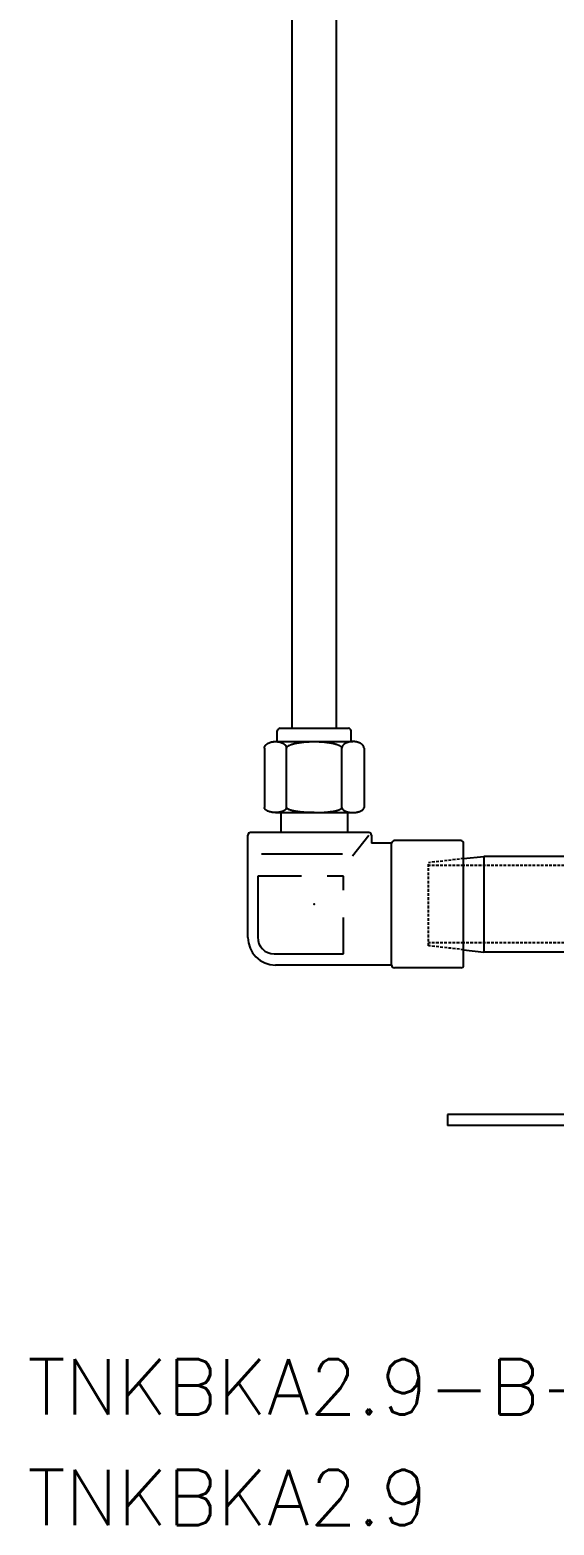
# Model space of a CAD drawing. Extents: x 249 to 1051, y 18 to 996.
# Drawn here: x 248.5 to 343.3, y 18.3 to 288.5 of the extents above; entities that cross this region are included whole.
import ezdxf

# ---------------------------------------------------------------- set-up
doc = ezdxf.new("R2010")
doc.units = 0
doc.linetypes.add('DASHED', pattern=[0.75, 0.5, -0.25])
doc.layers.get('0').update_dxf_attribs({"linetype": 'CONTINUOUS'})
doc.styles.get("Standard").update_dxf_attribs({"font": 'txt.shx', "bigfont": 'bigfont.shx'})

msp = doc.modelspace()

# ---------------------------------------------------------------- linework, layer by layer
at = {"color": 7, "linetype": 'CONTINUOUS'}
for p, q in [((295.9, 162.32), (295.9, 343.72)), ((303.9, 162.32), (303.9, 343.72)), ((293.73, 162.32), (306.07, 162.32)), ((292.9, 159.92), (306.9, 159.92)), ((293.23, 159.92), (293.23, 161.82)), ((306.57, 159.92), (306.57, 161.82)), ((290.9, 158.71), (290.9, 148.02)), ((294.89, 148.02), (294.89, 158.99)), ((304.9, 148.02), (304.9, 158.99)), ((308.9, 158.71), (308.9, 148.02)), ((292.9, 147.09), (306.9, 147.09)), ((293.88, 147.09), (293.88, 143.48)), ((305.92, 147.09), (305.92, 143.48)), ((309.75, 143.48), (288.4, 143.48)), ((287.9, 124.52), (287.9, 142.98)), ((306.81, 139.29), (309.75, 142.98)), ((310.25, 142.98), (310.25, 141.52)), ((313.9, 141.52), (310.25, 141.52)), ((313.9, 119.52), (313.9, 141.52)), ((326.4, 142.02), (314.4, 142.02)), ((326.9, 119.52), (326.9, 141.52)), ((290.36, 139.63), (305, 139.63)), ((326.9, 138.75), (330.55, 139.17)), ((348.61, 139.17), (330.55, 139.17)), ((330.55, 139.17), (330.55, 121.87)), ((289.68, 135.58), (289.68, 124.55)), ((297.6, 135.58), (289.68, 135.58)), ((305.22, 135.58), (302.23, 135.58)), ((305.22, 133.05), (305.22, 135.58)), ((305.22, 121.55), (305.22, 128.12)), ((326.9, 122.29), (330.55, 121.87)), ((348.61, 121.87), (330.55, 121.87)), ((292.68, 121.55), (305.22, 121.55)), ((313.9, 119.52), (292.9, 119.52)), ((326.4, 119.02), (314.4, 119.02)), ((324, 92.52), (324, 90.52)), ((416.5, 92.52), (324, 92.52)), ((416.5, 90.52), (324, 90.52))]:
    msp.add_line(p, q, dxfattribs=at)
at = {"color": 3, "linetype": 'DASHED'}
for p, q in [((326.9, 138.75), (320.55, 138.02)), ((320.55, 123.02), (320.55, 138.02)), ((326.9, 137.52), (320.55, 137.52)), ((349.62, 137.52), (326.9, 137.52)), ((326.9, 123.52), (320.55, 123.52)), ((326.9, 122.29), (320.55, 123.02)), ((349.62, 123.52), (326.9, 123.52))]:
    msp.add_line(p, q, dxfattribs=at)
at = {"color": 7, "linetype": 'CONTINUOUS'}
for points in [[(290.9, 158.71, 0), (290.9, 158.74, 0), (290.9, 158.76, 0), (290.9, 158.79, 0), (290.91, 158.82, 0), (290.91, 158.85, 0), (290.92, 158.88, 0), (290.93, 158.91, 0), (290.94, 158.94, 0), (290.95, 158.97, 0), (290.96, 159, 0), (290.97, 159.03, 0), (290.99, 159.06, 0), (291, 159.09, 0), (291.02, 159.11, 0), (291.03, 159.14, 0), (291.05, 159.17, 0), (291.07, 159.2, 0), (291.09, 159.22, 0), (291.11, 159.25, 0), (291.13, 159.28, 0), (291.16, 159.3, 0), (291.18, 159.33, 0), (291.21, 159.35, 0), (291.24, 159.38, 0), (291.26, 159.4, 0), (291.29, 159.43, 0), (291.32, 159.45, 0), (291.35, 159.47, 0), (291.38, 159.5, 0), (291.42, 159.52, 0), (291.45, 159.54, 0), (291.48, 159.56, 0), (291.52, 159.58, 0), (291.56, 159.6, 0), (291.59, 159.62, 0), (291.63, 159.64, 0), (291.67, 159.66, 0), (291.71, 159.68, 0), (291.75, 159.7, 0), (291.79, 159.71, 0), (291.83, 159.73, 0), (291.87, 159.75, 0), (291.91, 159.76, 0), (291.95, 159.77, 0), (292, 159.79, 0), (292.04, 159.8, 0), (292.09, 159.81, 0), (292.13, 159.82, 0), (292.18, 159.84, 0), (292.22, 159.85, 0), (292.27, 159.86, 0), (292.32, 159.87, 0), (292.36, 159.87, 0), (292.41, 159.88, 0), (292.46, 159.89, 0), (292.51, 159.89, 0), (292.56, 159.9, 0), (292.6, 159.9, 0), (292.65, 159.91, 0), (292.7, 159.91, 0), (292.75, 159.91, 0), (292.8, 159.91, 0), (292.85, 159.92, 0), (292.9, 159.92, 0), (292.94, 159.92, 0), (292.99, 159.91, 0), (293.04, 159.91, 0), (293.09, 159.91, 0), (293.14, 159.91, 0), (293.19, 159.9, 0), (293.24, 159.9, 0), (293.29, 159.89, 0), (293.33, 159.89, 0), (293.38, 159.88, 0), (293.43, 159.87, 0), (293.48, 159.87, 0), (293.52, 159.86, 0), (293.57, 159.85, 0), (293.62, 159.84, 0), (293.66, 159.82, 0), (293.71, 159.81, 0), (293.75, 159.8, 0), (293.79, 159.79, 0), (293.84, 159.77, 0), (293.88, 159.76, 0), (293.92, 159.75, 0), (293.96, 159.73, 0), (294.01, 159.71, 0), (294.05, 159.7, 0), (294.09, 159.68, 0), (294.12, 159.66, 0), (294.16, 159.64, 0), (294.2, 159.62, 0), (294.24, 159.6, 0), (294.27, 159.58, 0), (294.31, 159.56, 0), (294.34, 159.54, 0), (294.38, 159.52, 0), (294.41, 159.5, 0), (294.44, 159.47, 0), (294.47, 159.45, 0), (294.5, 159.43, 0), (294.53, 159.4, 0), (294.56, 159.38, 0), (294.58, 159.35, 0), (294.61, 159.33, 0), (294.63, 159.3, 0), (294.66, 159.28, 0), (294.68, 159.25, 0), (294.7, 159.22, 0), (294.72, 159.2, 0), (294.74, 159.17, 0), (294.76, 159.14, 0), (294.78, 159.11, 0), (294.79, 159.09, 0), (294.81, 159.06, 0), (294.82, 159.03, 0), (294.83, 159, 0), (294.85, 158.97, 0), (294.86, 158.94, 0), (294.86, 158.91, 0), (294.87, 158.88, 0), (294.88, 158.85, 0), (294.88, 158.82, 0), (294.89, 158.79, 0), (294.89, 158.76, 0), (294.89, 158.74, 0), (294.89, 158.71, 0)], [(294.89, 158.71, 0), (294.89, 158.74, 0), (294.9, 158.76, 0), (294.91, 158.79, 0), (294.92, 158.82, 0), (294.93, 158.85, 0), (294.95, 158.88, 0), (294.97, 158.91, 0), (294.99, 158.94, 0), (295.01, 158.97, 0), (295.04, 159, 0), (295.07, 159.03, 0), (295.11, 159.06, 0), (295.15, 159.09, 0), (295.19, 159.11, 0), (295.23, 159.14, 0), (295.27, 159.17, 0), (295.32, 159.2, 0), (295.37, 159.22, 0), (295.43, 159.25, 0), (295.49, 159.28, 0), (295.54, 159.3, 0), (295.61, 159.33, 0), (295.67, 159.35, 0), (295.74, 159.38, 0), (295.81, 159.4, 0), (295.88, 159.43, 0), (295.95, 159.45, 0), (296.03, 159.47, 0), (296.11, 159.5, 0), (296.19, 159.52, 0), (296.27, 159.54, 0), (296.36, 159.56, 0), (296.45, 159.58, 0), (296.54, 159.6, 0), (296.63, 159.62, 0), (296.72, 159.64, 0), (296.82, 159.66, 0), (296.92, 159.68, 0), (297.02, 159.7, 0), (297.12, 159.71, 0), (297.22, 159.73, 0), (297.33, 159.75, 0), (297.43, 159.76, 0), (297.54, 159.77, 0), (297.65, 159.79, 0), (297.76, 159.8, 0), (297.87, 159.81, 0), (297.98, 159.82, 0), (298.1, 159.84, 0), (298.21, 159.85, 0), (298.33, 159.86, 0), (298.45, 159.87, 0), (298.56, 159.87, 0), (298.68, 159.88, 0), (298.8, 159.89, 0), (298.92, 159.89, 0), (299.04, 159.9, 0), (299.17, 159.9, 0), (299.29, 159.91, 0), (299.41, 159.91, 0), (299.53, 159.91, 0), (299.65, 159.91, 0), (299.78, 159.92, 0), (299.9, 159.92, 0), (300.02, 159.92, 0), (300.14, 159.91, 0), (300.27, 159.91, 0), (300.39, 159.91, 0), (300.51, 159.91, 0), (300.63, 159.9, 0), (300.75, 159.9, 0), (300.88, 159.89, 0), (301, 159.89, 0), (301.12, 159.88, 0), (301.23, 159.87, 0), (301.35, 159.87, 0), (301.47, 159.86, 0), (301.59, 159.85, 0), (301.7, 159.84, 0), (301.81, 159.82, 0), (301.93, 159.81, 0), (302.04, 159.8, 0), (302.15, 159.79, 0), (302.26, 159.77, 0), (302.37, 159.76, 0), (302.47, 159.75, 0), (302.58, 159.73, 0), (302.68, 159.71, 0), (302.78, 159.7, 0), (302.88, 159.68, 0), (302.98, 159.66, 0), (303.07, 159.64, 0), (303.17, 159.62, 0), (303.26, 159.6, 0), (303.35, 159.58, 0), (303.44, 159.56, 0), (303.52, 159.54, 0), (303.61, 159.52, 0), (303.69, 159.5, 0), (303.77, 159.47, 0), (303.85, 159.45, 0), (303.92, 159.43, 0), (303.99, 159.4, 0), (304.06, 159.38, 0), (304.13, 159.35, 0), (304.19, 159.33, 0), (304.25, 159.3, 0), (304.31, 159.28, 0), (304.37, 159.25, 0), (304.42, 159.22, 0), (304.48, 159.2, 0), (304.52, 159.17, 0), (304.57, 159.14, 0), (304.61, 159.11, 0), (304.65, 159.09, 0), (304.69, 159.06, 0), (304.72, 159.03, 0), (304.75, 159, 0), (304.78, 158.97, 0), (304.81, 158.94, 0), (304.83, 158.91, 0), (304.85, 158.88, 0), (304.87, 158.85, 0), (304.88, 158.82, 0), (304.89, 158.79, 0), (304.9, 158.76, 0), (304.9, 158.74, 0), (304.9, 158.71, 0)], [(308.9, 158.71, 0), (308.9, 158.74, 0), (308.9, 158.76, 0), (308.89, 158.79, 0), (308.89, 158.82, 0), (308.88, 158.85, 0), (308.88, 158.88, 0), (308.87, 158.91, 0), (308.86, 158.94, 0), (308.85, 158.97, 0), (308.84, 159, 0), (308.83, 159.03, 0), (308.81, 159.06, 0), (308.8, 159.09, 0), (308.78, 159.11, 0), (308.76, 159.14, 0), (308.75, 159.17, 0), (308.73, 159.2, 0), (308.71, 159.22, 0), (308.69, 159.25, 0), (308.66, 159.28, 0), (308.64, 159.3, 0), (308.62, 159.33, 0), (308.59, 159.35, 0), (308.56, 159.38, 0), (308.54, 159.4, 0), (308.51, 159.43, 0), (308.48, 159.45, 0), (308.45, 159.47, 0), (308.41, 159.5, 0), (308.38, 159.52, 0), (308.35, 159.54, 0), (308.31, 159.56, 0), (308.28, 159.58, 0), (308.24, 159.6, 0), (308.21, 159.62, 0), (308.17, 159.64, 0), (308.13, 159.66, 0), (308.09, 159.68, 0), (308.05, 159.7, 0), (308.01, 159.71, 0), (307.97, 159.73, 0), (307.93, 159.75, 0), (307.89, 159.76, 0), (307.84, 159.77, 0), (307.8, 159.79, 0), (307.76, 159.8, 0), (307.71, 159.81, 0), (307.67, 159.82, 0), (307.62, 159.84, 0), (307.57, 159.85, 0), (307.53, 159.86, 0), (307.48, 159.87, 0), (307.44, 159.87, 0), (307.39, 159.88, 0), (307.34, 159.89, 0), (307.29, 159.89, 0), (307.24, 159.9, 0), (307.19, 159.9, 0), (307.15, 159.91, 0), (307.1, 159.91, 0), (307.05, 159.91, 0), (307, 159.91, 0), (306.95, 159.92, 0), (306.9, 159.92, 0), (306.85, 159.92, 0), (306.8, 159.91, 0), (306.75, 159.91, 0), (306.71, 159.91, 0), (306.66, 159.91, 0), (306.61, 159.9, 0), (306.56, 159.9, 0), (306.51, 159.89, 0), (306.46, 159.89, 0), (306.42, 159.88, 0), (306.37, 159.87, 0), (306.32, 159.87, 0), (306.28, 159.86, 0), (306.23, 159.85, 0), (306.18, 159.84, 0), (306.14, 159.82, 0), (306.09, 159.81, 0), (306.05, 159.8, 0), (306, 159.79, 0), (305.96, 159.77, 0), (305.92, 159.76, 0), (305.88, 159.75, 0), (305.83, 159.73, 0), (305.79, 159.71, 0), (305.75, 159.7, 0), (305.71, 159.68, 0), (305.67, 159.66, 0), (305.63, 159.64, 0), (305.6, 159.62, 0), (305.56, 159.6, 0), (305.52, 159.58, 0), (305.49, 159.56, 0), (305.46, 159.54, 0), (305.42, 159.52, 0), (305.39, 159.5, 0), (305.36, 159.47, 0), (305.33, 159.45, 0), (305.3, 159.43, 0), (305.27, 159.4, 0), (305.24, 159.38, 0), (305.21, 159.35, 0), (305.19, 159.33, 0), (305.16, 159.3, 0), (305.14, 159.28, 0), (305.12, 159.25, 0), (305.1, 159.22, 0), (305.08, 159.2, 0), (305.06, 159.17, 0), (305.04, 159.14, 0), (305.02, 159.11, 0), (305.01, 159.09, 0), (304.99, 159.06, 0), (304.98, 159.03, 0), (304.96, 159, 0), (304.95, 158.97, 0), (304.94, 158.94, 0), (304.93, 158.91, 0), (304.93, 158.88, 0), (304.92, 158.85, 0), (304.91, 158.82, 0), (304.91, 158.79, 0), (304.91, 158.76, 0), (304.9, 158.74, 0), (304.9, 158.71, 0)], [(294.89, 148.02, 0), (294.89, 148, 0), (294.89, 147.97, 0), (294.89, 147.95, 0), (294.88, 147.93, 0), (294.88, 147.91, 0), (294.87, 147.88, 0), (294.86, 147.86, 0), (294.86, 147.84, 0), (294.85, 147.81, 0), (294.83, 147.79, 0), (294.82, 147.77, 0), (294.81, 147.75, 0), (294.79, 147.73, 0), (294.78, 147.71, 0), (294.76, 147.68, 0), (294.74, 147.66, 0), (294.72, 147.64, 0), (294.7, 147.62, 0), (294.68, 147.6, 0), (294.66, 147.58, 0), (294.63, 147.56, 0), (294.61, 147.54, 0), (294.58, 147.52, 0), (294.56, 147.5, 0), (294.53, 147.48, 0), (294.5, 147.46, 0), (294.47, 147.44, 0), (294.44, 147.43, 0), (294.41, 147.41, 0), (294.38, 147.39, 0), (294.34, 147.38, 0), (294.31, 147.36, 0), (294.27, 147.34, 0), (294.24, 147.33, 0), (294.2, 147.31, 0), (294.16, 147.3, 0), (294.12, 147.28, 0), (294.09, 147.27, 0), (294.05, 147.26, 0), (294.01, 147.24, 0), (293.96, 147.23, 0), (293.92, 147.22, 0), (293.88, 147.21, 0), (293.84, 147.19, 0), (293.79, 147.19, 0), (293.75, 147.18, 0), (293.71, 147.16, 0), (293.66, 147.16, 0), (293.62, 147.15, 0), (293.57, 147.14, 0), (293.52, 147.13, 0), (293.48, 147.12, 0), (293.43, 147.12, 0), (293.38, 147.11, 0), (293.33, 147.11, 0), (293.29, 147.1, 0), (293.24, 147.1, 0), (293.19, 147.09, 0), (293.14, 147.09, 0), (293.09, 147.09, 0), (293.04, 147.09, 0), (292.99, 147.09, 0), (292.94, 147.09, 0), (292.9, 147.09, 0), (292.85, 147.09, 0), (292.8, 147.09, 0), (292.75, 147.09, 0), (292.7, 147.09, 0), (292.65, 147.09, 0), (292.6, 147.09, 0), (292.56, 147.1, 0), (292.51, 147.1, 0), (292.46, 147.11, 0), (292.41, 147.11, 0), (292.36, 147.12, 0), (292.32, 147.12, 0), (292.27, 147.13, 0), (292.22, 147.14, 0), (292.18, 147.15, 0), (292.13, 147.16, 0), (292.09, 147.16, 0), (292.04, 147.18, 0), (292, 147.19, 0), (291.95, 147.19, 0), (291.91, 147.21, 0), (291.87, 147.22, 0), (291.83, 147.23, 0), (291.79, 147.24, 0), (291.75, 147.26, 0), (291.71, 147.27, 0), (291.67, 147.28, 0), (291.63, 147.3, 0), (291.59, 147.31, 0), (291.56, 147.33, 0), (291.52, 147.34, 0), (291.48, 147.36, 0), (291.45, 147.38, 0), (291.42, 147.39, 0), (291.38, 147.41, 0), (291.35, 147.43, 0), (291.32, 147.44, 0), (291.29, 147.46, 0), (291.26, 147.48, 0), (291.24, 147.5, 0), (291.21, 147.52, 0), (291.18, 147.54, 0), (291.16, 147.56, 0), (291.13, 147.58, 0), (291.11, 147.6, 0), (291.09, 147.62, 0), (291.07, 147.64, 0), (291.05, 147.66, 0), (291.03, 147.68, 0), (291.02, 147.71, 0), (291, 147.73, 0), (290.99, 147.75, 0), (290.97, 147.77, 0), (290.96, 147.79, 0), (290.95, 147.81, 0), (290.94, 147.84, 0), (290.93, 147.86, 0), (290.92, 147.88, 0), (290.91, 147.91, 0), (290.91, 147.93, 0), (290.9, 147.95, 0), (290.9, 147.97, 0), (290.9, 148, 0), (290.9, 148.02, 0)], [(299.9, 147.07, 0), (299.84, 147.07, 0), (299.78, 147.07, 0), (299.72, 147.07, 0), (299.66, 147.07, 0), (299.6, 147.07, 0), (299.54, 147.07, 0), (299.48, 147.07, 0), (299.41, 147.07, 0), (299.35, 147.07, 0), (299.29, 147.07, 0), (299.23, 147.07, 0), (299.17, 147.08, 0), (299.11, 147.08, 0), (299.05, 147.08, 0), (298.99, 147.08, 0), (298.93, 147.08, 0), (298.87, 147.09, 0), (298.81, 147.09, 0), (298.75, 147.09, 0), (298.69, 147.09, 0), (298.63, 147.09, 0), (298.58, 147.1, 0), (298.52, 147.1, 0), (298.46, 147.1, 0), (298.4, 147.11, 0), (298.34, 147.11, 0), (298.28, 147.11, 0), (298.23, 147.12, 0), (298.17, 147.12, 0), (298.11, 147.12, 0), (298.05, 147.13, 0), (298, 147.13, 0), (297.94, 147.14, 0), (297.88, 147.14, 0), (297.83, 147.15, 0), (297.77, 147.15, 0), (297.72, 147.16, 0), (297.66, 147.16, 0), (297.61, 147.17, 0), (297.55, 147.17, 0), (297.5, 147.18, 0), (297.45, 147.18, 0), (297.39, 147.19, 0), (297.34, 147.19, 0), (297.29, 147.2, 0), (297.24, 147.21, 0), (297.18, 147.21, 0), (297.13, 147.22, 0), (297.08, 147.22, 0), (297.03, 147.23, 0), (296.98, 147.24, 0), (296.93, 147.25, 0), (296.88, 147.25, 0), (296.83, 147.26, 0), (296.78, 147.27, 0), (296.74, 147.27, 0), (296.69, 147.28, 0), (296.64, 147.29, 0), (296.6, 147.3, 0), (296.55, 147.3, 0), (296.5, 147.31, 0), (296.46, 147.32, 0), (296.41, 147.33, 0), (296.37, 147.34, 0), (296.33, 147.34, 0), (296.28, 147.35, 0), (296.24, 147.36, 0), (296.2, 147.37, 0), (296.16, 147.38, 0), (296.12, 147.39, 0), (296.08, 147.4, 0), (296.04, 147.41, 0), (296, 147.41, 0), (295.96, 147.42, 0), (295.92, 147.43, 0), (295.89, 147.44, 0), (295.85, 147.45, 0), (295.81, 147.46, 0), (295.78, 147.47, 0), (295.74, 147.48, 0), (295.71, 147.49, 0), (295.68, 147.5, 0), (295.64, 147.51, 0), (295.61, 147.52, 0), (295.58, 147.53, 0), (295.55, 147.54, 0), (295.52, 147.55, 0), (295.49, 147.56, 0), (295.46, 147.57, 0), (295.43, 147.58, 0), (295.4, 147.59, 0), (295.38, 147.6, 0), (295.35, 147.62, 0), (295.33, 147.63, 0), (295.3, 147.64, 0), (295.28, 147.65, 0), (295.25, 147.66, 0), (295.23, 147.67, 0), (295.21, 147.68, 0), (295.19, 147.69, 0), (295.17, 147.7, 0), (295.15, 147.72, 0), (295.13, 147.73, 0), (295.11, 147.74, 0), (295.09, 147.75, 0), (295.08, 147.76, 0), (295.06, 147.77, 0), (295.05, 147.78, 0), (295.03, 147.8, 0), (295.02, 147.81, 0), (295, 147.82, 0), (294.99, 147.83, 0), (294.98, 147.84, 0), (294.97, 147.85, 0), (294.96, 147.87, 0), (294.95, 147.88, 0), (294.94, 147.89, 0), (294.93, 147.9, 0), (294.92, 147.91, 0), (294.92, 147.93, 0), (294.91, 147.94, 0), (294.91, 147.95, 0), (294.9, 147.96, 0), (294.9, 147.97, 0), (294.9, 147.98, 0), (294.89, 148, 0), (294.89, 148.01, 0), (294.89, 148.02, 0)], [(299.9, 147.07, 0), (299.96, 147.07, 0), (300.02, 147.07, 0), (300.08, 147.07, 0), (300.14, 147.07, 0), (300.2, 147.07, 0), (300.26, 147.07, 0), (300.32, 147.07, 0), (300.38, 147.07, 0), (300.44, 147.07, 0), (300.5, 147.07, 0), (300.57, 147.07, 0), (300.63, 147.08, 0), (300.69, 147.08, 0), (300.75, 147.08, 0), (300.81, 147.08, 0), (300.87, 147.08, 0), (300.93, 147.09, 0), (300.99, 147.09, 0), (301.05, 147.09, 0), (301.11, 147.09, 0), (301.16, 147.09, 0), (301.22, 147.1, 0), (301.28, 147.1, 0), (301.34, 147.1, 0), (301.4, 147.11, 0), (301.46, 147.11, 0), (301.51, 147.11, 0), (301.57, 147.12, 0), (301.63, 147.12, 0), (301.69, 147.12, 0), (301.75, 147.13, 0), (301.8, 147.13, 0), (301.86, 147.14, 0), (301.91, 147.14, 0), (301.97, 147.15, 0), (302.03, 147.15, 0), (302.08, 147.16, 0), (302.14, 147.16, 0), (302.19, 147.17, 0), (302.25, 147.17, 0), (302.3, 147.18, 0), (302.35, 147.18, 0), (302.41, 147.19, 0), (302.46, 147.19, 0), (302.51, 147.2, 0), (302.56, 147.21, 0), (302.62, 147.21, 0), (302.67, 147.22, 0), (302.72, 147.22, 0), (302.77, 147.23, 0), (302.82, 147.24, 0), (302.87, 147.25, 0), (302.92, 147.25, 0), (302.97, 147.26, 0), (303.01, 147.27, 0), (303.06, 147.27, 0), (303.11, 147.28, 0), (303.16, 147.29, 0), (303.2, 147.3, 0), (303.25, 147.3, 0), (303.3, 147.31, 0), (303.34, 147.32, 0), (303.38, 147.33, 0), (303.43, 147.34, 0), (303.47, 147.34, 0), (303.51, 147.35, 0), (303.56, 147.36, 0), (303.6, 147.37, 0), (303.64, 147.38, 0), (303.68, 147.39, 0), (303.72, 147.4, 0), (303.76, 147.41, 0), (303.8, 147.41, 0), (303.84, 147.42, 0), (303.88, 147.43, 0), (303.91, 147.44, 0), (303.95, 147.45, 0), (303.98, 147.46, 0), (304.02, 147.47, 0), (304.05, 147.48, 0), (304.09, 147.49, 0), (304.12, 147.5, 0), (304.15, 147.51, 0), (304.19, 147.52, 0), (304.22, 147.53, 0), (304.25, 147.54, 0), (304.28, 147.55, 0), (304.31, 147.56, 0), (304.34, 147.57, 0), (304.37, 147.58, 0), (304.39, 147.59, 0), (304.42, 147.6, 0), (304.45, 147.62, 0), (304.47, 147.63, 0), (304.5, 147.64, 0), (304.52, 147.65, 0), (304.54, 147.66, 0), (304.57, 147.67, 0), (304.59, 147.68, 0), (304.61, 147.69, 0), (304.63, 147.7, 0), (304.65, 147.72, 0), (304.67, 147.73, 0), (304.69, 147.74, 0), (304.7, 147.75, 0), (304.72, 147.76, 0), (304.74, 147.77, 0), (304.75, 147.78, 0), (304.77, 147.8, 0), (304.78, 147.81, 0), (304.8, 147.82, 0), (304.81, 147.83, 0), (304.82, 147.84, 0), (304.83, 147.85, 0), (304.84, 147.87, 0), (304.85, 147.88, 0), (304.86, 147.89, 0), (304.87, 147.9, 0), (304.87, 147.91, 0), (304.88, 147.93, 0), (304.89, 147.94, 0), (304.89, 147.95, 0), (304.89, 147.96, 0), (304.9, 147.97, 0), (304.9, 147.98, 0), (304.9, 148, 0), (304.9, 148.01, 0), (304.9, 148.02, 0)], [(304.9, 148.02, 0), (304.9, 148, 0), (304.91, 147.97, 0), (304.91, 147.95, 0), (304.91, 147.93, 0), (304.92, 147.91, 0), (304.93, 147.88, 0), (304.93, 147.86, 0), (304.94, 147.84, 0), (304.95, 147.81, 0), (304.96, 147.79, 0), (304.98, 147.77, 0), (304.99, 147.75, 0), (305.01, 147.73, 0), (305.02, 147.71, 0), (305.04, 147.68, 0), (305.06, 147.66, 0), (305.08, 147.64, 0), (305.1, 147.62, 0), (305.12, 147.6, 0), (305.14, 147.58, 0), (305.16, 147.56, 0), (305.19, 147.54, 0), (305.21, 147.52, 0), (305.24, 147.5, 0), (305.27, 147.48, 0), (305.3, 147.46, 0), (305.33, 147.44, 0), (305.36, 147.43, 0), (305.39, 147.41, 0), (305.42, 147.39, 0), (305.46, 147.38, 0), (305.49, 147.36, 0), (305.52, 147.34, 0), (305.56, 147.33, 0), (305.6, 147.31, 0), (305.63, 147.3, 0), (305.67, 147.28, 0), (305.71, 147.27, 0), (305.75, 147.26, 0), (305.79, 147.24, 0), (305.83, 147.23, 0), (305.88, 147.22, 0), (305.92, 147.21, 0), (305.96, 147.19, 0), (306, 147.19, 0), (306.05, 147.18, 0), (306.09, 147.16, 0), (306.14, 147.16, 0), (306.18, 147.15, 0), (306.23, 147.14, 0), (306.28, 147.13, 0), (306.32, 147.12, 0), (306.37, 147.12, 0), (306.42, 147.11, 0), (306.46, 147.11, 0), (306.51, 147.1, 0), (306.56, 147.1, 0), (306.61, 147.09, 0), (306.66, 147.09, 0), (306.71, 147.09, 0), (306.75, 147.09, 0), (306.8, 147.09, 0), (306.85, 147.09, 0), (306.9, 147.09, 0), (306.95, 147.09, 0), (307, 147.09, 0), (307.05, 147.09, 0), (307.1, 147.09, 0), (307.15, 147.09, 0), (307.19, 147.09, 0), (307.24, 147.1, 0), (307.29, 147.1, 0), (307.34, 147.11, 0), (307.39, 147.11, 0), (307.44, 147.12, 0), (307.48, 147.12, 0), (307.53, 147.13, 0), (307.57, 147.14, 0), (307.62, 147.15, 0), (307.67, 147.16, 0), (307.71, 147.16, 0), (307.76, 147.18, 0), (307.8, 147.19, 0), (307.84, 147.19, 0), (307.89, 147.21, 0), (307.93, 147.22, 0), (307.97, 147.23, 0), (308.01, 147.24, 0), (308.05, 147.26, 0), (308.09, 147.27, 0), (308.13, 147.28, 0), (308.17, 147.3, 0), (308.21, 147.31, 0), (308.24, 147.33, 0), (308.28, 147.34, 0), (308.31, 147.36, 0), (308.35, 147.38, 0), (308.38, 147.39, 0), (308.41, 147.41, 0), (308.45, 147.43, 0), (308.48, 147.44, 0), (308.51, 147.46, 0), (308.54, 147.48, 0), (308.56, 147.5, 0), (308.59, 147.52, 0), (308.62, 147.54, 0), (308.64, 147.56, 0), (308.66, 147.58, 0), (308.69, 147.6, 0), (308.71, 147.62, 0), (308.73, 147.64, 0), (308.75, 147.66, 0), (308.76, 147.68, 0), (308.78, 147.71, 0), (308.8, 147.73, 0), (308.81, 147.75, 0), (308.83, 147.77, 0), (308.84, 147.79, 0), (308.85, 147.81, 0), (308.86, 147.84, 0), (308.87, 147.86, 0), (308.88, 147.88, 0), (308.88, 147.91, 0), (308.89, 147.93, 0), (308.89, 147.95, 0), (308.9, 147.97, 0), (308.9, 148, 0), (308.9, 148.02, 0)]]:
    msp.add_polyline3d(points, dxfattribs=at)
for centre, radius, start, end in [((293.73, 161.82), 0.5, 90, 180), ((306.07, 161.82), 0.5, 0, 90), ((288.4, 142.98), 0.5, 90, 180), ((309.75, 142.98), 0.5, 0, 90), ((314.4, 141.52), 0.5, 90, 180), ((326.4, 141.52), 0.5, 0, 90), ((292.9, 124.52), 5, 180, 270), ((292.68, 124.55), 3, 180, 270), ((314.4, 119.52), 0.5, 180, 270), ((326.4, 119.52), 0.5, 270, 0)]:
    msp.add_arc(centre, radius, start, end, dxfattribs=at)
msp.add_point((299.9, 130.52), dxfattribs=at)

# ---------------------------------------------------------------- texts
for s, p in [('TNKBKA2.9-B-LG', (248.08, 38.32)), ('TNKBKA2.9', (248.08, 18.32))]:
    msp.add_text(s, height=10, dxfattribs=at).set_placement(p)

doc.saveas('drawing.dxf')
